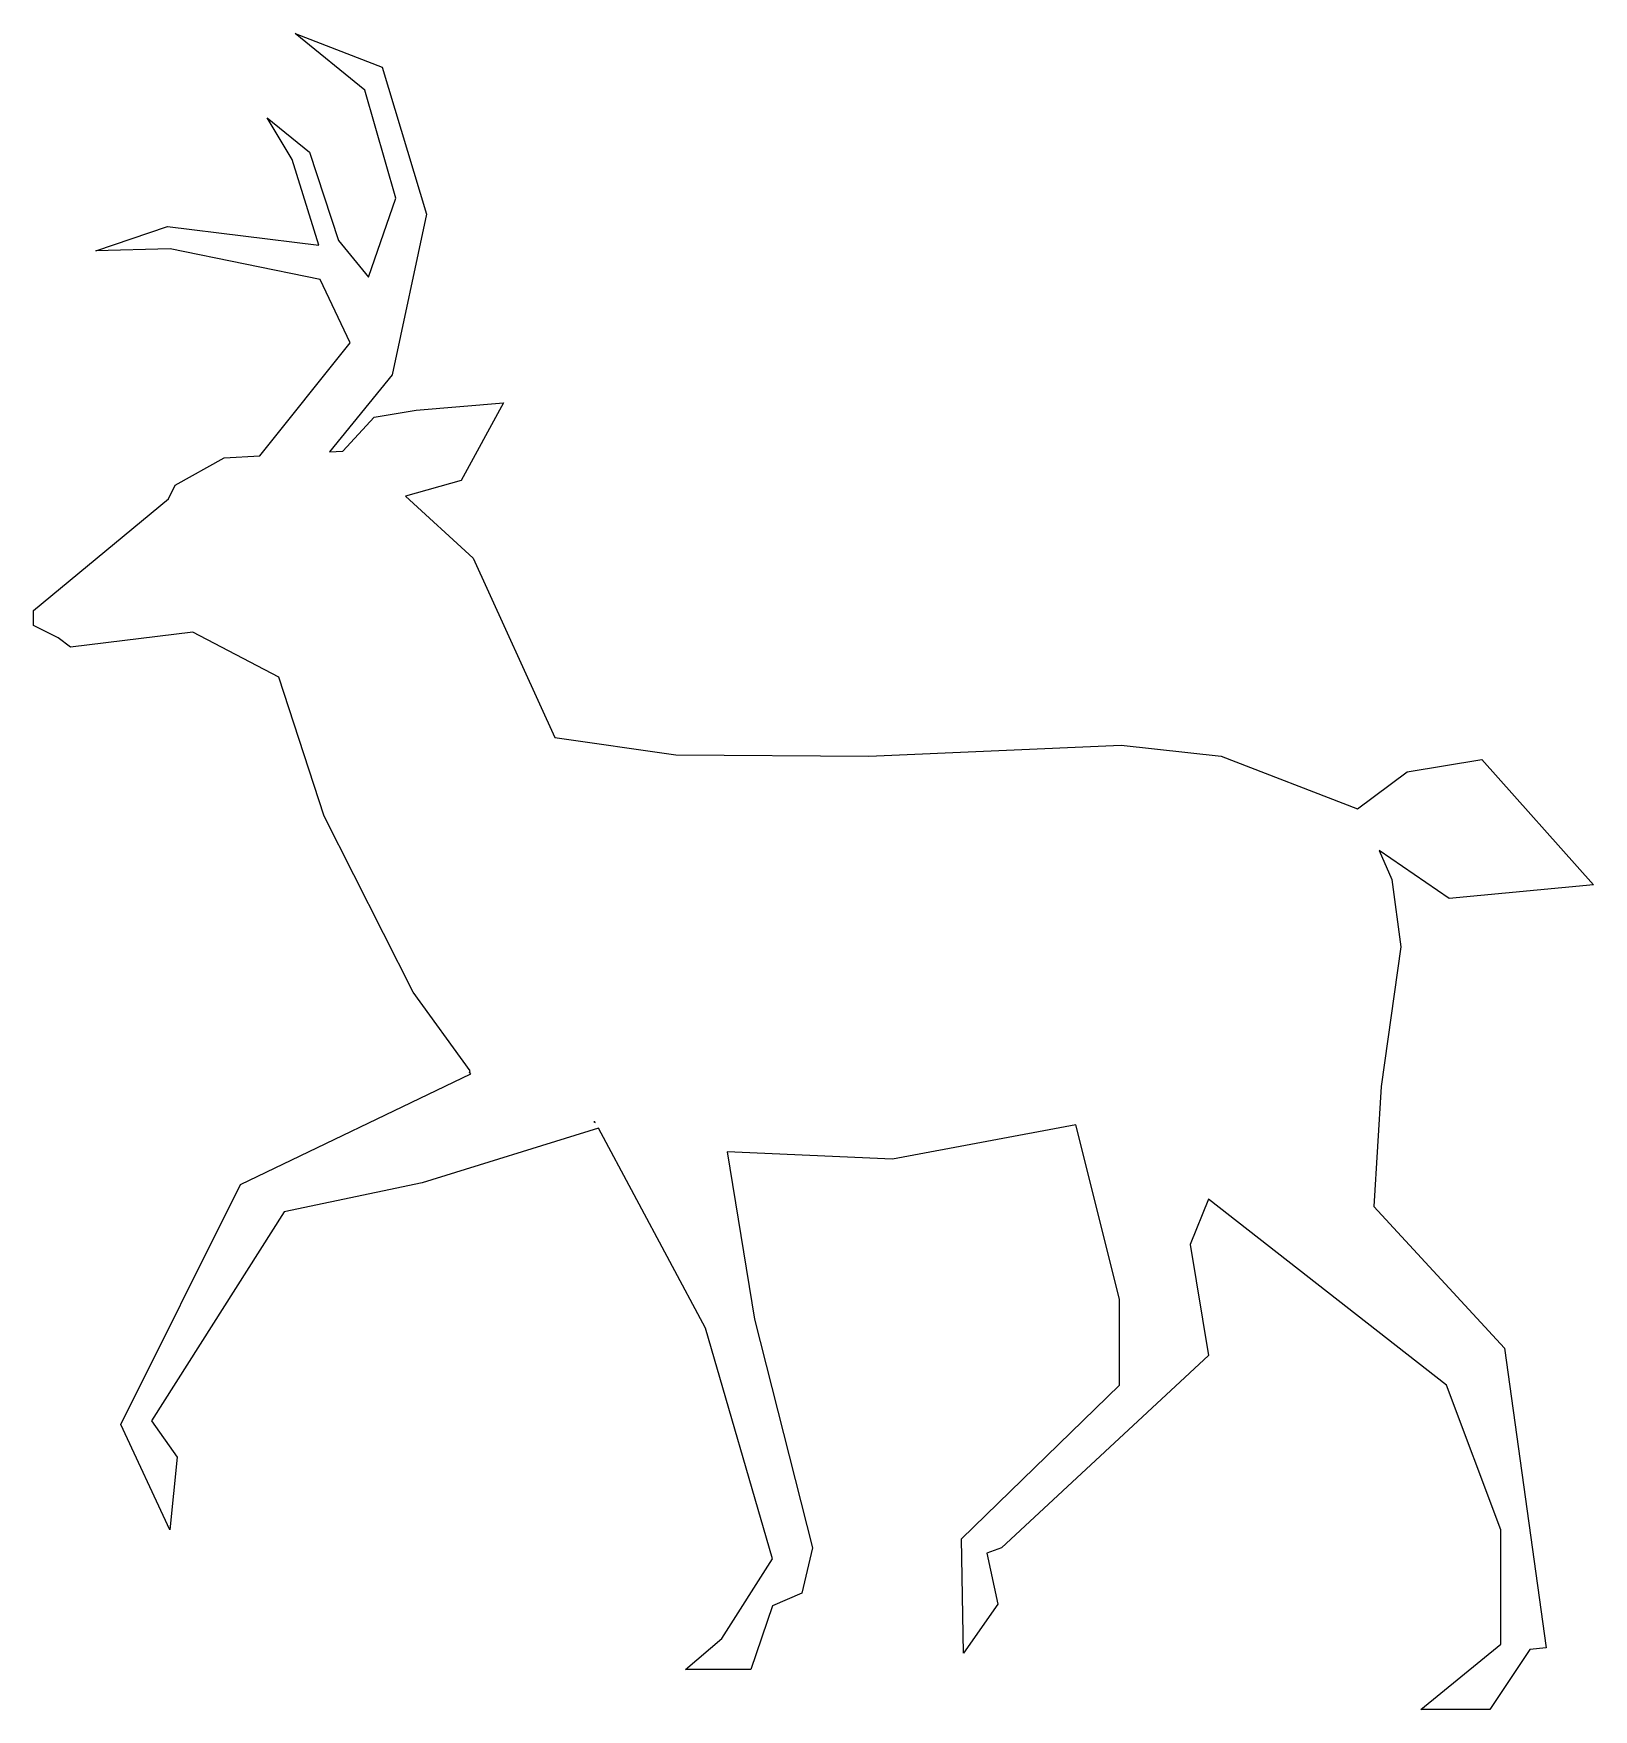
# Model space of a CAD drawing. Header units: centimetres. Extents: x -9.7 to 9.7, y -10.5 to 10.5.
import ezdxf

# ---------------------------------------------------------------- set-up
doc = ezdxf.new("R2010")
doc.units = ezdxf.units.CM
doc.header["$MEASUREMENT"] = 0
doc.layers.add('Layer 1', color=7, linetype='Continuous')

msp = doc.modelspace()

# ---------------------------------------------------------------- linework, layer by layer
at = {"layer": 'Layer 1'}
for points, knots in [([(6.99885, -4.1865), (6.99885, -4.1865), (7.08995, -2.68906), (7.08995, -2.68906), (7.08995, -2.68906), (7.08995, -2.68906), (7.33943, -0.94215), (7.33943, -0.94215), (7.33943, -0.94215), (7.33943, -0.94215), (7.22643, -0.10281), (7.22643, -0.10281), (7.22643, -0.10281), (7.22643, -0.10281), (7.06726, 0.26038), (7.06726, 0.26038), (7.06726, 0.26038), (7.06726, 0.26038), (7.94229, -0.33845), (7.94229, -0.33845), (7.94229, -0.33845), (7.94229, -0.33845), (9.74442, -0.16816), (9.74442, -0.16816), (9.74442, -0.16816), (9.74442, -0.16816), (8.35012, 1.39733), (8.35012, 1.39733), (8.35012, 1.39733), (8.35012, 1.39733), (7.41492, 1.24429), (7.41492, 1.24429), (7.41492, 1.24429), (7.41492, 1.24429), (6.79529, 0.78222), (6.79529, 0.78222), (6.79529, 0.78222), (6.79529, 0.78222), (5.09315, 1.44011), (5.09315, 1.44011), (5.09315, 1.44011), (5.09315, 1.44011), (3.84559, 1.57589), (3.84559, 1.57589), (3.84559, 1.57589), (3.84559, 1.57589), (0.69213, 1.44011), (0.69213, 1.44011), (0.69213, 1.44011), (0.69213, 1.44011), (-1.72, 1.45688), (-1.72, 1.45688), (-1.72, 1.45688), (-1.72, 1.45688), (-3.23273, 1.67252), (-3.23273, 1.67252), (-3.23273, 1.67252), (-3.23273, 1.67252), (-4.25378, 3.91299), (-4.25378, 3.91299), (-4.25378, 3.91299), (-4.25378, 3.91299), (-5.09846, 4.68745), (-5.09846, 4.68745), (-5.09846, 4.68745), (-5.09846, 4.68745), (-4.40131, 4.88258), (-4.40131, 4.88258), (-4.40131, 4.88258), (-4.40131, 4.88258), (-3.87415, 5.85267), (-3.87415, 5.85267), (-3.87415, 5.85267), (-3.87415, 5.85267), (-4.96286, 5.75959), (-4.96286, 5.75959), (-4.96286, 5.75959), (-4.96286, 5.75959), (-5.48941, 5.67447), (-5.48941, 5.67447), (-5.48941, 5.67447), (-5.48941, 5.67447), (-5.88176, 5.24928), (-5.88176, 5.24928), (-5.88176, 5.24928), (-5.88176, 5.24928), (-6.04871, 5.23973), (-6.04871, 5.23973), (-6.04871, 5.23973), (-6.04871, 5.23973), (-5.2639, 6.20361), (-5.2639, 6.20361), (-5.2639, 6.20361), (-5.2639, 6.20361), (-4.83498, 8.2082), (-4.83498, 8.2082), (-4.83498, 8.2082), (-4.83498, 8.2082), (-5.38695, 10.04711), (-5.38695, 10.04711), (-5.38695, 10.04711), (-5.38695, 10.04711), (-6.47556, 10.46673), (-6.47556, 10.46673), (-6.47556, 10.46673), (-6.47556, 10.46673), (-5.60595, 9.75934), (-5.60595, 9.75934), (-5.60595, 9.75934), (-5.60595, 9.75934), (-5.21725, 8.40891), (-5.21725, 8.40891), (-5.21725, 8.40891), (-5.21725, 8.40891), (-5.55981, 7.42275), (-5.55981, 7.42275), (-5.55981, 7.42275), (-5.55981, 7.42275), (-5.93266, 7.87961), (-5.93266, 7.87961), (-5.93266, 7.87961), (-5.93266, 7.87961), (-6.29464, 8.98647), (-6.29464, 8.98647), (-6.29464, 8.98647), (-6.29464, 8.98647), (-6.82584, 9.41176), (-6.82584, 9.41176), (-6.82584, 9.41176), (-6.82584, 9.41176), (-6.51149, 8.89302), (-6.51149, 8.89302), (-6.51149, 8.89302), (-6.51149, 8.89302), (-6.17938, 7.82413), (-6.17938, 7.82413), (-6.17938, 7.82413), (-6.17938, 7.82413), (-8.07097, 8.05575), (-8.07097, 8.05575), (-8.07097, 8.05575), (-8.07097, 8.05575), (-8.96484, 7.75344), (-8.96484, 7.75344), (-8.96484, 7.75344), (-8.96484, 7.75344), (-8.03684, 7.77691), (-8.03684, 7.77691), (-8.03684, 7.77691), (-8.03684, 7.77691), (-6.16303, 7.39374), (-6.16303, 7.39374), (-6.16303, 7.39374), (-6.16303, 7.39374), (-5.78909, 6.60428), (-5.78909, 6.60428), (-5.78909, 6.60428), (-5.78909, 6.60428), (-6.91862, 5.18929), (-6.91862, 5.18929), (-6.91862, 5.18929), (-6.91862, 5.18929), (-7.36196, 5.16405), (-7.36196, 5.16405), (-7.36196, 5.16405), (-7.36196, 5.16405), (-7.9745, 4.82377), (-7.9745, 4.82377), (-7.9745, 4.82377), (-7.9745, 4.82377), (-8.05922, 4.65356), (-8.05922, 4.65356), (-8.05922, 4.65356), (-8.05922, 4.65356), (-9.74446, 3.25826), (-9.74446, 3.25826), (-9.74446, 3.25826), (-9.74446, 3.25826), (-9.74446, 3.07141), (-9.74446, 3.07141), (-9.74446, 3.07141), (-9.74446, 3.07141), (-9.43807, 2.91787), (-9.43807, 2.91787), (-9.43807, 2.91787), (-9.43807, 2.91787), (-9.28435, 2.79875), (-9.28435, 2.79875), (-9.28435, 2.79875), (-9.28435, 2.79875), (-7.75278, 2.98621), (-7.75278, 2.98621), (-7.75278, 2.98621), (-7.75278, 2.98621), (-6.68143, 2.42453), (-6.68143, 2.42453), (-6.68143, 2.42453), (-6.68143, 2.42453), (-6.11385, 0.69103), (-6.11385, 0.69103), (-6.11385, 0.69103), (-6.11385, 0.69103), (-5.00276, -1.50956), (-5.00276, -1.50956), (-5.00276, -1.50956), (-5.00276, -1.50956), (-4.28865, -2.49127), (-4.28865, -2.49127), (-4.28865, -2.49127), (-4.28865, -2.49127), (-4.29892, -2.50765), (-4.29892, -2.50765), (-4.29892, -2.50765), (-4.29892, -2.50765), (-4.27939, -2.52874), (-4.27939, -2.52874), (-4.27939, -2.52874), (-4.27939, -2.52874), (-7.1576, -3.91419), (-7.1576, -3.91419), (-7.1576, -3.91419), (-7.1576, -3.91419), (-8.65535, -6.90904), (-8.65535, -6.90904), (-8.65535, -6.90904), (-8.65535, -6.90904), (-8.04202, -8.22487), (-8.04202, -8.22487), (-8.04202, -8.22487), (-8.04202, -8.22487), (-7.95169, -7.31767), (-7.95169, -7.31767), (-7.95169, -7.31767), (-7.95169, -7.31767), (-8.2698, -6.86351), (-8.2698, -6.86351), (-8.2698, -6.86351), (-8.2698, -6.86351), (-6.61369, -4.25459), (-6.61369, -4.25459), (-6.61369, -4.25459), (-6.61369, -4.25459), (-4.88887, -3.89171), (-4.88887, -3.89171), (-4.88887, -3.89171), (-4.88887, -3.89171), (-2.68785, -3.20953), (-2.68785, -3.20953), (-2.68785, -3.20953), (-2.68785, -3.20953), (-1.34956, -5.70664), (-1.34956, -5.70664), (-1.34956, -5.70664), (-1.34956, -5.70664), (-0.51043, -8.58793), (-0.51043, -8.58793), (-0.51043, -8.58793), (-0.51043, -8.58793), (-1.14556, -9.58583), (-1.14556, -9.58583), (-1.14556, -9.58583), (-1.14556, -9.58583), (-1.59916, -9.97178), (-1.59916, -9.97178), (-1.59916, -9.97178), (-1.59916, -9.97178), (-0.78252, -9.97178), (-0.78252, -9.97178), (-0.78252, -9.97178), (-0.78252, -9.97178), (-0.51045, -9.17779), (-0.51045, -9.17779), (-0.51045, -9.17779), (-0.51045, -9.17779), (-0.14718, -9.01925), (-0.14718, -9.01925), (-0.14718, -9.01925), (-0.14718, -9.01925), (-0.01071, -8.45185), (-0.01071, -8.45185), (-0.01071, -8.45185), (-0.01071, -8.45185), (-0.73723, -5.59305), (-0.73723, -5.59305), (-0.73723, -5.59305), (-0.73723, -5.59305), (-1.07703, -3.50594), (-1.07703, -3.50594), (-1.07703, -3.50594), (-1.07703, -3.50594), (0.9878, -3.59667), (0.9878, -3.59667), (0.9878, -3.59667), (0.9878, -3.59667), (3.27901, -3.16598), (3.27901, -3.16598), (3.27901, -3.16598), (3.27901, -3.16598), (3.82294, -5.34361), (3.82294, -5.34361), (3.82294, -5.34361), (3.82294, -5.34361), (3.82294, -6.42121), (3.82294, -6.42121), (3.82294, -6.42121), (3.82294, -6.42121), (1.84923, -8.33851), (1.84923, -8.33851), (1.84923, -8.33851), (1.84923, -8.33851), (1.8723, -9.7679), (1.8723, -9.7679), (1.8723, -9.7679), (1.8723, -9.7679), (2.3032, -9.15497), (2.3032, -9.15497), (2.3032, -9.15497), (2.3032, -9.15497), (2.16673, -8.51994), (2.16673, -8.51994), (2.16673, -8.51994), (2.16673, -8.51994), (2.34855, -8.4521), (2.34855, -8.4521), (2.34855, -8.4521), (2.34855, -8.4521), (4.93424, -6.04709), (4.93424, -6.04709), (4.93424, -6.04709), (4.93424, -6.04709), (4.70744, -4.66287), (4.70744, -4.66287), (4.70744, -4.66287), (4.70744, -4.66287), (4.93424, -4.09608), (4.93424, -4.09608), (4.93424, -4.09608), (4.93424, -4.09608), (7.90665, -6.42124), (7.90665, -6.42124), (7.90665, -6.42124), (7.90665, -6.42124), (8.58724, -8.22496), (8.58724, -8.22496), (8.58724, -8.22496), (8.58724, -8.22496), (8.58724, -9.65453), (8.58724, -9.65453), (8.58724, -9.65453), (8.58724, -9.65453), (7.58854, -10.47098), (7.58854, -10.47098), (7.58854, -10.47098), (7.58854, -10.47098), (8.45157, -10.47096), (8.45157, -10.47096), (8.45157, -10.47096), (8.45157, -10.47096), (8.95031, -9.72192), (8.95031, -9.72192), (8.95031, -9.72192), (8.95031, -9.72192), (9.15444, -9.69964), (9.15444, -9.69964), (9.15444, -9.69964), (9.15444, -9.69964), (8.63218, -5.95611), (8.63218, -5.95611), (8.63218, -5.95611), (8.63218, -5.95611), (6.99885, -4.1865), (6.99885, -4.1865)], [0, 0, 0, 0, 0.0106383, 0.0106383, 0.0106383, 0.0106383, 0.0212766, 0.0212766, 0.0212766, 0.0212766, 0.03191489, 0.03191489, 0.03191489, 0.03191489, 0.04255319, 0.04255319, 0.04255319, 0.04255319, 0.05319149, 0.05319149, 0.05319149, 0.05319149, 0.06382979, 0.06382979, 0.06382979, 0.06382979, 0.07446809, 0.07446809, 0.07446809, 0.07446809, 0.08510638, 0.08510638, 0.08510638, 0.08510638, 0.09574468, 0.09574468, 0.09574468, 0.09574468, 0.10638298, 0.10638298, 0.10638298, 0.10638298, 0.11702128, 0.11702128, 0.11702128, 0.11702128, 0.12765957, 0.12765957, 0.12765957, 0.12765957, 0.13829787, 0.13829787, 0.13829787, 0.13829787, 0.14893617, 0.14893617, 0.14893617, 0.14893617, 0.15957447, 0.15957447, 0.15957447, 0.15957447, 0.17021277, 0.17021277, 0.17021277, 0.17021277, 0.18085106, 0.18085106, 0.18085106, 0.18085106, 0.19148936, 0.19148936, 0.19148936, 0.19148936, 0.20212766, 0.20212766, 0.20212766, 0.20212766, 0.21276596, 0.21276596, 0.21276596, 0.21276596, 0.22340426, 0.22340426, 0.22340426, 0.22340426, 0.23404255, 0.23404255, 0.23404255, 0.23404255, 0.24468085, 0.24468085, 0.24468085, 0.24468085, 0.25531915, 0.25531915, 0.25531915, 0.25531915, 0.26595745, 0.26595745, 0.26595745, 0.26595745, 0.27659574, 0.27659574, 0.27659574, 0.27659574, 0.28723404, 0.28723404, 0.28723404, 0.28723404, 0.29787234, 0.29787234, 0.29787234, 0.29787234, 0.30851064, 0.30851064, 0.30851064, 0.30851064, 0.31914894, 0.31914894, 0.31914894, 0.31914894, 0.32978723, 0.32978723, 0.32978723, 0.32978723, 0.34042553, 0.34042553, 0.34042553, 0.34042553, 0.35106383, 0.35106383, 0.35106383, 0.35106383, 0.36170213, 0.36170213, 0.36170213, 0.36170213, 0.37234043, 0.37234043, 0.37234043, 0.37234043, 0.38297872, 0.38297872, 0.38297872, 0.38297872, 0.39361702, 0.39361702, 0.39361702, 0.39361702, 0.40425532, 0.40425532, 0.40425532, 0.40425532, 0.41489362, 0.41489362, 0.41489362, 0.41489362, 0.42553191, 0.42553191, 0.42553191, 0.42553191, 0.43617021, 0.43617021, 0.43617021, 0.43617021, 0.44680851, 0.44680851, 0.44680851, 0.44680851, 0.45744681, 0.45744681, 0.45744681, 0.45744681, 0.46808511, 0.46808511, 0.46808511, 0.46808511, 0.4787234, 0.4787234, 0.4787234, 0.4787234, 0.4893617, 0.4893617, 0.4893617, 0.4893617, 0.5, 0.5, 0.5, 0.5, 0.5106383, 0.5106383, 0.5106383, 0.5106383, 0.5212766, 0.5212766, 0.5212766, 0.5212766, 0.53191489, 0.53191489, 0.53191489, 0.53191489, 0.54255319, 0.54255319, 0.54255319, 0.54255319, 0.55319149, 0.55319149, 0.55319149, 0.55319149, 0.56382979, 0.56382979, 0.56382979, 0.56382979, 0.57446809, 0.57446809, 0.57446809, 0.57446809, 0.58510638, 0.58510638, 0.58510638, 0.58510638, 0.59574468, 0.59574468, 0.59574468, 0.59574468, 0.60638298, 0.60638298, 0.60638298, 0.60638298, 0.61702128, 0.61702128, 0.61702128, 0.61702128, 0.62765957, 0.62765957, 0.62765957, 0.62765957, 0.63829787, 0.63829787, 0.63829787, 0.63829787, 0.64893617, 0.64893617, 0.64893617, 0.64893617, 0.65957447, 0.65957447, 0.65957447, 0.65957447, 0.67021277, 0.67021277, 0.67021277, 0.67021277, 0.68085106, 0.68085106, 0.68085106, 0.68085106, 0.69148936, 0.69148936, 0.69148936, 0.69148936, 0.70212766, 0.70212766, 0.70212766, 0.70212766, 0.71276596, 0.71276596, 0.71276596, 0.71276596, 0.72340426, 0.72340426, 0.72340426, 0.72340426, 0.73404255, 0.73404255, 0.73404255, 0.73404255, 0.74468085, 0.74468085, 0.74468085, 0.74468085, 0.75531915, 0.75531915, 0.75531915, 0.75531915, 0.76595745, 0.76595745, 0.76595745, 0.76595745, 0.77659574, 0.77659574, 0.77659574, 0.77659574, 0.78723404, 0.78723404, 0.78723404, 0.78723404, 0.79787234, 0.79787234, 0.79787234, 0.79787234, 0.80851064, 0.80851064, 0.80851064, 0.80851064, 0.81914894, 0.81914894, 0.81914894, 0.81914894, 0.82978723, 0.82978723, 0.82978723, 0.82978723, 0.84042553, 0.84042553, 0.84042553, 0.84042553, 0.85106383, 0.85106383, 0.85106383, 0.85106383, 0.86170213, 0.86170213, 0.86170213, 0.86170213, 0.87234043, 0.87234043, 0.87234043, 0.87234043, 0.88297872, 0.88297872, 0.88297872, 0.88297872, 0.89361702, 0.89361702, 0.89361702, 0.89361702, 0.90425532, 0.90425532, 0.90425532, 0.90425532, 0.91489362, 0.91489362, 0.91489362, 0.91489362, 0.92553191, 0.92553191, 0.92553191, 0.92553191, 0.93617021, 0.93617021, 0.93617021, 0.93617021, 0.94680851, 0.94680851, 0.94680851, 0.94680851, 0.95744681, 0.95744681, 0.95744681, 0.95744681, 0.96808511, 0.96808511, 0.96808511, 0.96808511, 0.9787234, 0.9787234, 0.9787234, 0.9787234, 1, 1, 1, 1]), ([(-2.74475, -3.12886), (-2.74475, -3.12886), (-2.73086, -3.13047), (-2.73086, -3.13047), (-2.73086, -3.13047), (-2.73086, -3.13047), (-2.72702, -3.13756), (-2.72702, -3.13756), (-2.72702, -3.13756), (-2.72702, -3.13756), (-2.74475, -3.12886), (-2.74475, -3.12886), (-2.74475, -3.12886), (-2.74475, -3.12886), (-2.74475, -3.12886), (-2.74475, -3.12886)], [0, 0, 0, 0, 0.2, 0.2, 0.2, 0.2, 0.4, 0.4, 0.4, 0.4, 0.6, 0.6, 0.6, 0.6, 1, 1, 1, 1])]:
    msp.add_open_spline(points, degree=3, knots=knots, dxfattribs=at)

doc.saveas('drawing.dxf')
